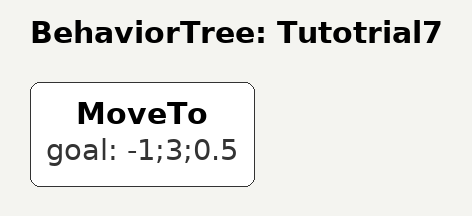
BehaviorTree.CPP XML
<root>
    <BehaviorTree ID="Tutotrial7">
       <MoveTo  goal="-1;3;0.5" />
    </BehaviorTree>
</root>
